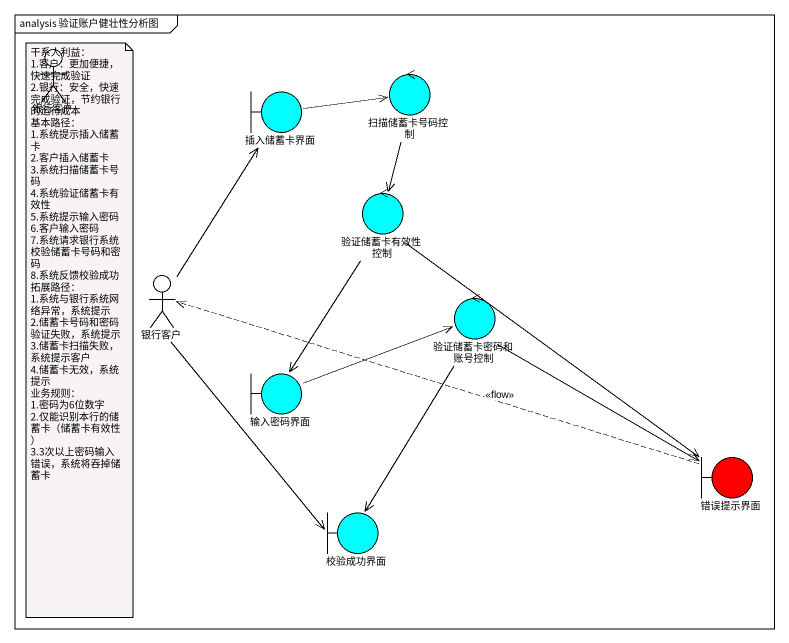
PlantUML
@startuml
mainframe analysis 验证账户健壮性分析图
actor 银行客户
boundary 插入储蓄卡界面 #00FFFF
control 扫描储蓄卡号码控制 #00FFFF
control 验证储蓄卡有效性控制 #00FFFF
actor "银行客户" as 银行客户_2
control 验证储蓄卡密码和账号控制 #00FFFF
boundary 输入密码界面 #00FFFF
boundary 错误提示界面 #FF0000
boundary 校验成功界面 #00FFFF
插入储蓄卡界面 -right-> 扫描储蓄卡号码控制
插入储蓄卡界面 <-- 银行客户_2
扫描储蓄卡号码控制 --> 验证储蓄卡有效性控制
验证储蓄卡有效性控制 --> 输入密码界面
验证储蓄卡有效性控制 --> 错误提示界面
验证储蓄卡密码和账号控制 --> 错误提示界面
验证储蓄卡密码和账号控制 --> 校验成功界面
输入密码界面 -right-> 验证储蓄卡密码和账号控制
错误提示界面 .left.> 银行客户_2 : <<flow>>
校验成功界面 <-up- 银行客户_2
note as N1
  干系人利益：
  1.客户：更加便捷，快速完成验证
  2.银行：安全，快速完成验证，节约银行的运行成本
  基本路径：
  1.系统提示插入储蓄卡
  2.客户插入储蓄卡
  3.系统扫描储蓄卡号码
  4.系统验证储蓄卡有效性
  5.系统提示输入密码
  6.客户输入密码
  7.系统请求银行系统校验储蓄卡号码和密码
  8.系统反馈校验成功
  拓展路径：
  1.系统与银行系统网络异常，系统提示
  2.储蓄卡号码和密码验证失败，系统提示
  3.储蓄卡扫描失败，系统提示客户
  4.储蓄卡无效，系统提示
  业务规则：
  1.密码为6位数字
  2.仅能识别本行的储蓄卡（储蓄卡有效性）
  3.3次以上密码输入错误，系统将吞掉储蓄卡
end note
@enduml
